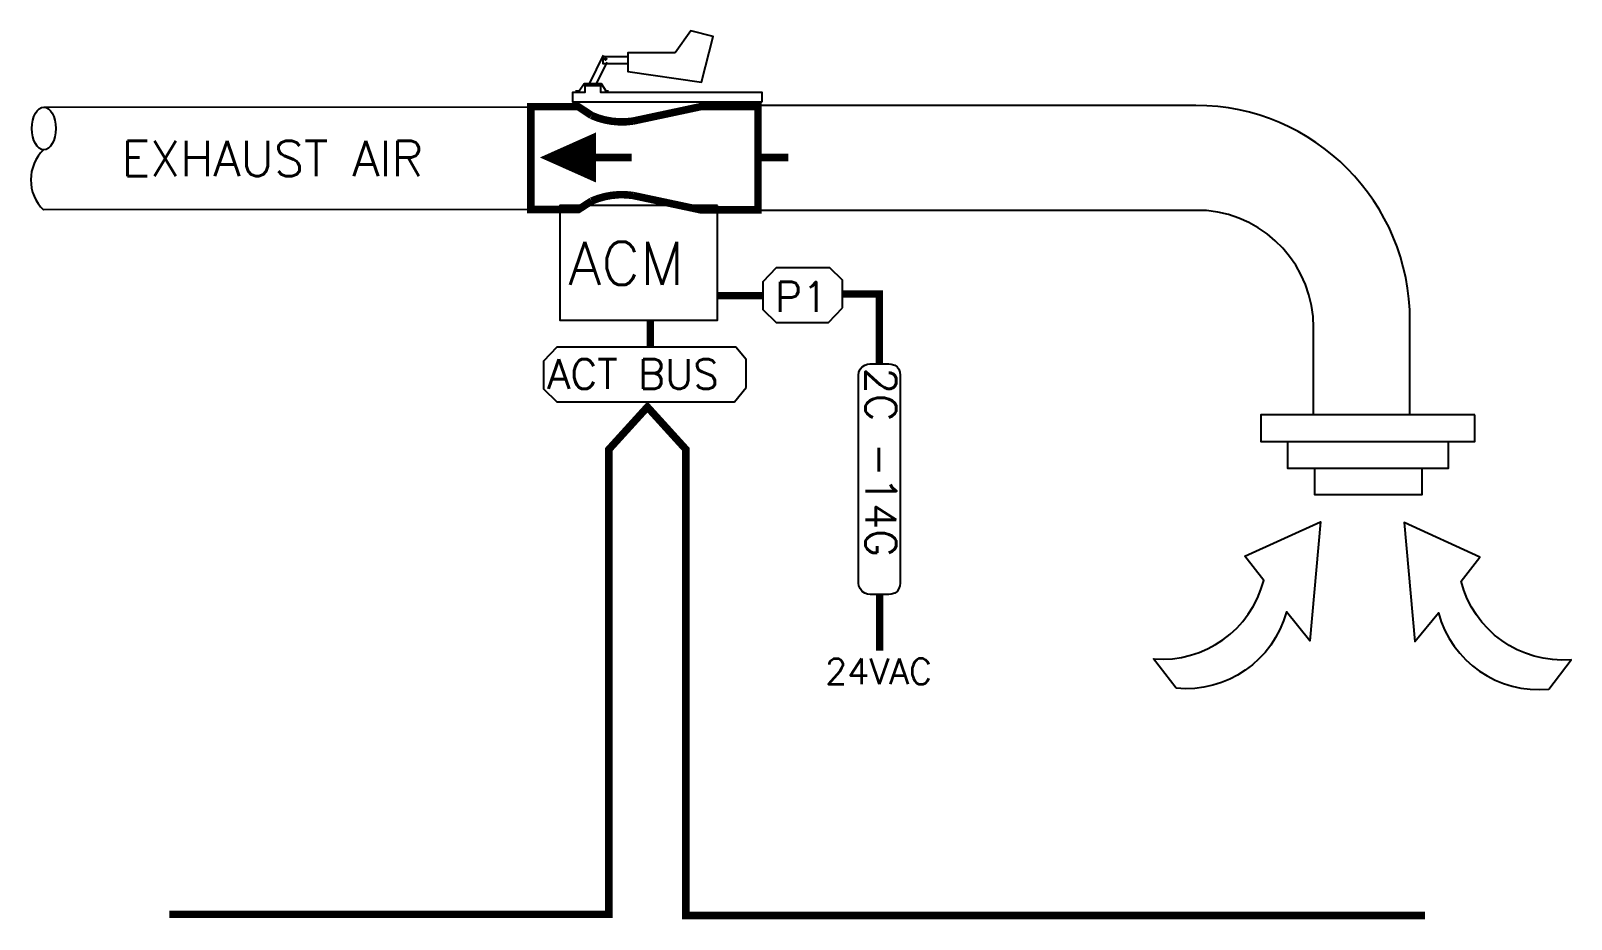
# Model space of a CAD drawing. Extents: x 734 to 1114, y 494 to 712.
import ezdxf

# ---------------------------------------------------------------- set-up
doc = ezdxf.new("R2010")
doc.units = 0
doc.header["$LTSCALE"] = 96
doc.header["$MEASUREMENT"] = 0
doc.layers.add('GEX', color=7, linetype='CONTINUOUS')
doc.layers.add('SUP', color=7, linetype='CONTINUOUS')
doc.styles.get("Standard").update_dxf_attribs({"font": 'ROMANS'})

msp = doc.modelspace()

# ---------------------------------------------------------------- linework, layer by layer
at = {"layer": 'GEX', "color": 7, "linetype": 'Continuous', "lineweight": 25}
for p, q in [((737.68, 693.69), (857.57, 693.77)), ((857.57, 668.47), (737.57, 668.39))]:
    msp.add_line(p, q, dxfattribs=at)
for points in [[(893.09, 707.05), (881.46, 707.05), (881.46, 702.43), (899.56, 699.81), (902.49, 711.06), (896.94, 712.44)], [(875.68, 705.51), (875.83, 705.66), (875.99, 705.82), (876.14, 705.66), (876.29, 705.51), (876.14, 705.36), (875.99, 705.2), (875.83, 705.36)], [(914.45, 694.85), (867.91, 694.85), (867.91, 697.32), (870.99, 697.32), (870.99, 699.01), (874.69, 699.01), (874.69, 697.32), (914.45, 697.32)], [(903.55, 669.42), (864.71, 669.42), (864.71, 641.2), (903.55, 641.2)], [(1090.03, 617.96), (1037.32, 617.96), (1037.32, 611.34), (1090.03, 611.34)]]:
    msp.add_lwpolyline(points, close=True, dxfattribs=at)
for points in [[(875.37, 706.43), (871.93, 699.39)], [(881.53, 706.05), (875.29, 706.05), (875.29, 704.43), (881.38, 704.43)], [(873.78, 699.39), (876.36, 704.72)], [(876.71, 697.55), (876.09, 697.55), (875.01, 699.39), (870.69, 699.39), (869.46, 697.55), (868.54, 697.55)], [(1083.4, 611.34), (1083.4, 604.71), (1043.95, 604.71), (1043.95, 611.34)], [(1076.93, 604.71), (1076.93, 598.24), (1050.58, 598.24), (1050.58, 604.71)]]:
    msp.add_lwpolyline(points, dxfattribs=at)
at = {"layer": 'GEX', "color": 7, "linetype": 'Continuous', "lineweight": 20, "const_width": 1.85}
msp.add_lwpolyline([(882.7, 671.92, 0.14165), (872.52, 670.54), (869.32, 668.47), (857.57, 668.47), (857.57, 693.77), (869.27, 693.77), (872.52, 691.61, 0.14165), (882.7, 690.22), (899.42, 693.78), (913.51, 693.78), (913.51, 668.37), (899.42, 668.37), (882.7, 671.92)], format="xyb", dxfattribs=at)
at = {"layer": 'GEX', "color": 7, "linetype": 'Continuous', "lineweight": 25}
for points in [[(1074.02, 617.96), (1074.02, 641.08, 0.413991), (1021.32, 694.09), (913.96, 694.09)], [(1050.29, 617.96), (1050.29, 639.39, 0.388706), (1023.94, 668.2), (913.95, 668.2)]]:
    msp.add_lwpolyline(points, format="xyb", dxfattribs=at)
at = {"layer": 'GEX', "color": 7}
msp.add_lwpolyline([(859.8, 681.27, 0, 12.31, 0), (873.6, 681.27, 12.31, 12.31, 0)], format="xyseb", dxfattribs=at)
at = {"layer": 'GEX', "color": 7, "const_width": 1.85}
for points in [[(866.7, 681.27), (882.41, 681.27)], [(920.97, 681.27), (914.36, 681.27)]]:
    msp.add_lwpolyline(points, dxfattribs=at)
at = {"layer": 'GEX', "color": 7, "linetype": 'Continuous'}
msp.add_lwpolyline([(934.35, 644.25), (934.35, 651.1), (931.23, 654.11), (918, 654.11), (914.7, 650.7), (914.7, 643.85), (918, 640.66), (930.87, 640.66)], close=True, dxfattribs=at)
at = {"layer": 'GEX', "color": 7, "linetype": 'Continuous', "const_width": 1.85}
for points in [[(934.35, 647.68), (943.39, 647.68), (943.39, 630.5)], [(914.7, 647.27), (903.55, 647.27)], [(1077.69, 494.71), (895.75, 494.71), (895.75, 609.43), (886.28, 619.85), (876.8, 609.43), (876.8, 604.62)], [(876.8, 605.6), (876.8, 494.99), (768.55, 494.99)]]:
    msp.add_lwpolyline(points, dxfattribs=at)
at = {"layer": 'GEX', "color": 7, "linetype": 'Continuous', "lineweight": 20, "const_width": 1.85}
msp.add_lwpolyline([(886.99, 634.56), (886.99, 641.34)], dxfattribs=at)
at = {"layer": 'GEX', "color": 7, "linetype": 'Continuous', "lineweight": 25}
for points in [[(1016.44, 550.64), (1010.9, 557.87, 0.365981), (1038.02, 577.18), (1033.38, 583.13), (1052.03, 591.61), (1049.41, 562.33), (1043.59, 569.41, -0.367478)], [(1108.18, 550.43), (1113.72, 557.66, -0.365981), (1086.6, 576.97), (1091.25, 582.92), (1072.6, 591.39), (1075.22, 562.11), (1081.04, 569.19, 0.367478)]]:
    msp.add_lwpolyline(points, format="xyb", close=True, dxfattribs=at)
at = {"layer": 'GEX', "color": 7}
msp.add_arc((744.84, 675.78), 10.37, 134.4057, 225.4632, dxfattribs=at)
msp.add_ellipse((737.68, 688.42), major_axis=(0, 5.27), ratio=0.55893, dxfattribs=at)
at = {"layer": 'SUP', "color": 7, "linetype": 'Continuous'}
msp.add_lwpolyline([(910.57, 624.69), (910.57, 631.54), (908.05, 634.55), (864.02, 634.55), (860.72, 631.14), (860.72, 624.29), (864.02, 621.1), (907.7, 621.1)], close=True, dxfattribs=at)
at = {"layer": 'SUP', "color": 7, "lineweight": 25, "transparency": 33554687}
msp.add_lwpolyline([(941.1, 573.68), (940.44, 573.79), (939.79, 574.01), (939.14, 574.45), (938.7, 575.21), (938.37, 575.86), (938.26, 576.52), (938.26, 627.66), (938.37, 628.43), (938.7, 629.19), (939.14, 629.74), (939.79, 630.17), (940.44, 630.39), (941.1, 630.5), (945.68, 630.5), (946.33, 630.39), (947.2, 630.17), (947.75, 629.74), (948.18, 629.19), (948.4, 628.43), (948.51, 627.66), (948.51, 576.52), (948.4, 575.86), (948.18, 575.21), (947.75, 574.45), (947.2, 574.01), (946.33, 573.79), (945.68, 573.68)], close=True, dxfattribs=at)
at = {"layer": 'SUP', "color": 7, "linetype": 'Continuous', "const_width": 1.85}
msp.add_lwpolyline([(943.48, 573.68), (943.48, 559.89)], dxfattribs=at)

# ---------------------------------------------------------------- texts
at = {"layer": 'GEX', "color": 7, "linetype": 'Continuous'}
for s, height, p in [('EXHAUST AIR', 8.6736, (756.76, 676.68)), ('ACM', 10.578, (866.8, 649.93)), ('P1', 7.354, (917.74, 643.29))]:
    msp.add_text(s, height=height, dxfattribs=at).set_placement(p)
at = {"layer": 'SUP', "color": 7, "linetype": 'Continuous'}
msp.add_text('ACT BUS', height=7.354, dxfattribs=at).set_placement((861.62, 624.29))
at = {"layer": 'SUP', "color": 7, "ltscale": 2}
msp.add_text('2C -14G', height=7.54, rotation=270, dxfattribs=at).set_placement((940.01, 629.53))
at = {"layer": 'SUP', "color": 7, "transparency": 33554687}
msp.add_text('24VAC', height=6.343, dxfattribs=at).set_placement((930.02, 551.61))

doc.saveas('drawing.dxf')
